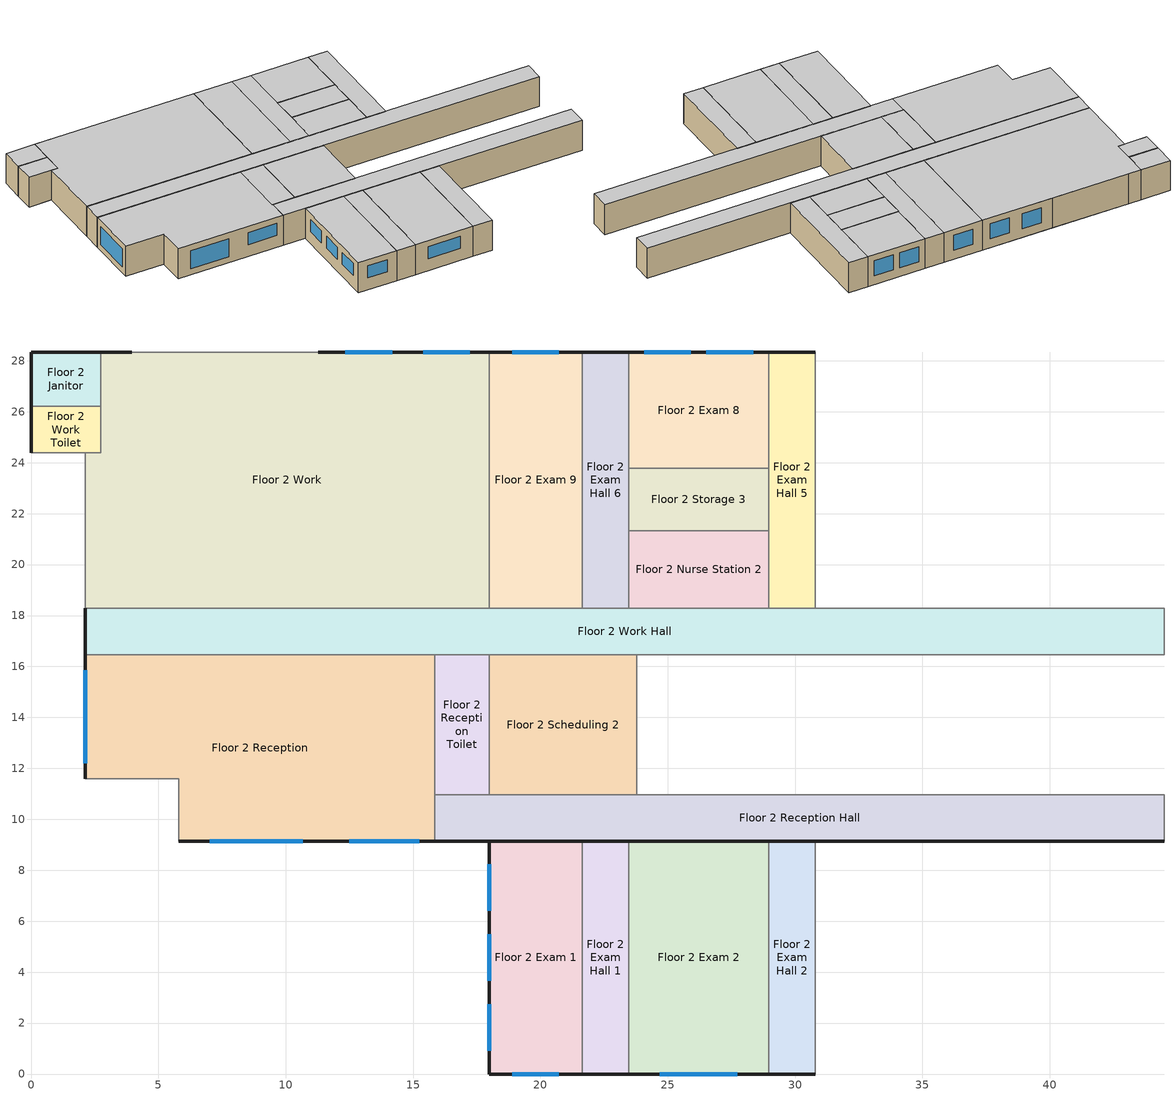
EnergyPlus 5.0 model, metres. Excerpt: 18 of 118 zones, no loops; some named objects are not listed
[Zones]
Floor 2 Exam 1
 floor adiabatic (INT-FLOOR-TOPSIDE): 17.98,9.14 21.64,9.14 21.64,0 17.98,0 z3.05
 wall outside (Steel Frame Non-res Ext Wall): 17.98,9.14 17.98,0 21.64,0 z3.05:6.1
 wall adiabatic (int-walls): 21.64,0 21.64,9.14 17.98,9.14 z3.05:6.1
 window (Window Non-res Fixed): 17.98,2.74 17.98,0.91 / 17.98,8.23 17.98,6.4 / 17.98,5.49 17.98,3.66 / 18.9,0 20.73,0 z4.27:5.49
 ceiling adiabatic (INT-FLOOR-UNDERSIDE): 21.64,0 21.64,9.14 17.98,9.14 17.98,0 z6.1
Floor 2 Reception Toilet
 floor adiabatic (INT-FLOOR-TOPSIDE): 17.98,16.46 17.98,10.97 15.85,10.97 15.85,16.46 z3.05
 wall adiabatic (int-walls): 17.98,10.97 17.98,16.46 15.85,16.46 15.85,10.97 17.98,10.97 z3.05:6.1
 ceiling adiabatic (INT-FLOOR-UNDERSIDE): 15.85,16.46 15.85,10.97 17.98,10.97 17.98,16.46 z6.1
Floor 2 Exam Hall 5
 floor adiabatic (INT-FLOOR-TOPSIDE): 28.96,18.29 28.96,28.35 30.78,28.35 30.78,18.29 z3.05
 wall outside (Steel Frame Non-res Ext Wall): 30.78,28.35 28.96,28.35 z3.05:6.1
 wall adiabatic (int-walls): 28.96,28.35 28.96,18.29 30.78,18.29 30.78,28.35 z3.05:6.1
 ceiling adiabatic (INT-FLOOR-UNDERSIDE): 28.96,18.29 30.78,18.29 30.78,28.35 28.96,28.35 z6.1
Floor 2 Work Hall
 floor adiabatic (INT-FLOOR-TOPSIDE): 2.13,16.46 2.13,18.29 44.5,18.29 44.5,16.46 z3.05
 wall outside (Steel Frame Non-res Ext Wall): 2.13,18.29 2.13,16.46 z3.05:6.1
 wall adiabatic (int-walls): 2.13,16.46 44.5,16.46 44.5,18.29 2.13,18.29 z3.05:6.1
 ceiling adiabatic (INT-FLOOR-UNDERSIDE): 44.5,16.46 44.5,18.29 2.13,18.29 2.13,16.46 z6.1
Floor 2 Storage 3
 floor adiabatic (INT-FLOOR-TOPSIDE): 28.96,21.34 23.47,21.34 23.47,23.77 28.96,23.77 z3.05
 wall adiabatic (int-walls): 23.47,21.34 28.96,21.34 28.96,23.77 23.47,23.77 23.47,21.34 z3.05:6.1
 ceiling adiabatic (INT-FLOOR-UNDERSIDE): 23.47,21.34 28.96,21.34 28.96,23.77 23.47,23.77 z6.1
Floor 2 Reception
 floor adiabatic (INT-FLOOR-TOPSIDE): 2.13,16.46 15.85,16.46 15.85,9.14 5.79,9.14 5.79,11.58 2.13,11.58 z3.05
 wall outside (Steel Frame Non-res Ext Wall): 5.79,9.14 15.85,9.14 / 2.13,16.46 2.13,11.58 z3.05:6.1
 wall adiabatic (int-walls): 15.85,9.14 15.85,16.46 2.13,16.46 z3.05:6.1
 wall to SW Stair (int-walls): 2.13,11.58 5.79,11.58 5.79,9.14 z3.05:6.1
 window (Window Non-res Fixed): 2.13,15.85 2.13,12.19 / 7.01,9.14 10.67,9.14 z3.66:5.49; 12.5,9.14 15.24,9.14 z4.27:5.49
 ceiling adiabatic (INT-FLOOR-UNDERSIDE): 2.13,16.46 2.13,11.58 5.79,11.58 5.79,9.14 15.85,9.14 15.85,16.46 z6.1
Floor 2 Reception Hall
 floor adiabatic (INT-FLOOR-TOPSIDE): 15.85,10.97 44.5,10.97 44.5,9.14 15.85,9.14 z3.05
 wall outside (Steel Frame Non-res Ext Wall): 15.85,9.14 44.5,9.14 z3.05:6.1
 wall adiabatic (int-walls): 44.5,9.14 44.5,10.97 15.85,10.97 15.85,9.14 z3.05:6.1
 ceiling adiabatic (INT-FLOOR-UNDERSIDE): 15.85,9.14 44.5,9.14 44.5,10.97 15.85,10.97 z6.1
Floor 2 Exam 9
 floor adiabatic (INT-FLOOR-TOPSIDE): 17.98,28.35 21.64,28.35 21.64,18.29 17.98,18.29 z3.05
 wall outside (Steel Frame Non-res Ext Wall): 21.64,28.35 17.98,28.35 z3.05:6.1
 wall adiabatic (int-walls): 17.98,28.35 17.98,18.29 21.64,18.29 21.64,28.35 z3.05:6.1
 window (Window Non-res Fixed): 20.73,28.35 18.9,28.35 z3.96:5.49
 ceiling adiabatic (INT-FLOOR-UNDERSIDE): 17.98,28.35 17.98,18.29 21.64,18.29 21.64,28.35 z6.1
Floor 2 Exam 2
 floor adiabatic (INT-FLOOR-TOPSIDE): 23.47,9.14 28.96,9.14 28.96,0 23.47,0 z3.05
 wall outside (Steel Frame Non-res Ext Wall): 23.47,0 28.96,0 z3.05:6.1
 wall adiabatic (int-walls): 28.96,0 28.96,9.14 23.47,9.14 23.47,0 z3.05:6.1
 window (Window Non-res Fixed): 24.69,0 27.74,0 z4.27:5.49
 ceiling adiabatic (INT-FLOOR-UNDERSIDE): 28.96,0 28.96,9.14 23.47,9.14 23.47,0 z6.1
Floor 2 Exam Hall 2
 floor adiabatic (INT-FLOOR-TOPSIDE): 28.96,0 28.96,9.14 30.78,9.14 30.78,0 z3.05
 wall outside (Steel Frame Non-res Ext Wall): 28.96,0 30.78,0 z3.05:6.1
 wall adiabatic (int-walls): 30.78,0 30.78,9.14 28.96,9.14 28.96,0 z3.05:6.1
 ceiling adiabatic (INT-FLOOR-UNDERSIDE): 30.78,9.14 28.96,9.14 28.96,0 30.78,0 z6.1
Floor 2 Nurse Station 2
 floor adiabatic (INT-FLOOR-TOPSIDE): 28.96,21.34 28.96,18.29 23.47,18.29 23.47,21.34 z3.05
 wall adiabatic (int-walls): 28.96,18.29 28.96,21.34 23.47,21.34 23.47,18.29 28.96,18.29 z3.05:6.1
 ceiling adiabatic (INT-FLOOR-UNDERSIDE): 28.96,21.34 23.47,21.34 23.47,18.29 28.96,18.29 z6.1
Floor 2 Exam Hall 1
 floor adiabatic (INT-FLOOR-TOPSIDE): 21.64,9.14 23.47,9.14 23.47,0 21.64,0 z3.05
 wall outside (Steel Frame Non-res Ext Wall): 21.64,0 23.47,0 z3.05:6.1
 wall adiabatic (int-walls): 23.47,0 23.47,9.14 21.64,9.14 21.64,0 z3.05:6.1
 ceiling adiabatic (INT-FLOOR-UNDERSIDE): 23.47,9.14 21.64,9.14 21.64,0 23.47,0 z6.1
Floor 2 Work Toilet
 floor adiabatic (INT-FLOOR-TOPSIDE): 0,24.38 0,26.21 2.74,26.21 2.74,24.38 z3.05
 wall outside (Steel Frame Non-res Ext Wall): 0,26.21 0,24.38 z3.05:6.1
 wall to NW Elevator (int-walls): 0,24.38 2.13,24.38 z3.05:6.1
 wall adiabatic (int-walls): 2.13,24.38 2.74,24.38 2.74,26.21 0,26.21 z3.05:6.1
 ceiling adiabatic (INT-FLOOR-UNDERSIDE): 0,24.38 2.74,24.38 2.74,26.21 0,26.21 z6.1
Floor 2 Janitor
 floor adiabatic (INT-FLOOR-TOPSIDE): 0,26.21 0,28.35 2.74,28.35 2.74,26.21 z3.05
 wall outside (Steel Frame Non-res Ext Wall): 2.74,28.35 0,28.35 0,26.21 z3.05:6.1
 wall adiabatic (int-walls): 0,26.21 2.74,26.21 2.74,28.35 z3.05:6.1
 ceiling adiabatic (INT-FLOOR-UNDERSIDE): 0,28.35 0,26.21 2.74,26.21 2.74,28.35 z6.1
Floor 2 Work
 floor adiabatic (INT-FLOOR-TOPSIDE): 17.98,28.35 17.98,18.29 2.13,18.29 2.13,24.38 2.74,24.38 2.74,28.35 z3.05
 wall outside (Steel Frame Non-res Ext Wall): 17.98,28.35 11.28,28.35 / 3.96,28.35 2.74,28.35 z3.05:6.1
 wall adiabatic (int-walls): 2.74,28.35 2.74,24.38 2.13,24.38 / 2.13,18.29 17.98,18.29 17.98,28.35 z3.05:6.1
 wall to NW Elevator (int-walls): 2.13,24.38 2.13,18.29 z3.05:6.1
 wall to NW Stair (int-walls): 11.28,28.35 3.96,28.35 z3.05:6.1
 window (Window Non-res Fixed): 17.22,28.35 15.39,28.35 / 14.17,28.35 12.34,28.35 z3.96:5.49
 ceiling adiabatic (INT-FLOOR-UNDERSIDE): 2.13,18.29 17.98,18.29 17.98,28.35 2.74,28.35 2.74,24.38 2.13,24.38 z6.1
Floor 2 Scheduling 2
 floor adiabatic (INT-FLOOR-TOPSIDE): 17.98,16.46 23.77,16.46 23.77,10.97 17.98,10.97 z3.05
 wall adiabatic (int-walls): 17.98,16.46 17.98,10.97 23.77,10.97 23.77,16.46 17.98,16.46 z3.05:6.1
 ceiling adiabatic (INT-FLOOR-UNDERSIDE): 17.98,10.97 23.77,10.97 23.77,16.46 17.98,16.46 z6.1
Floor 2 Exam Hall 6
 floor adiabatic (INT-FLOOR-TOPSIDE): 21.64,28.35 23.47,28.35 23.47,18.29 21.64,18.29 z3.05
 wall outside (Steel Frame Non-res Ext Wall): 23.47,28.35 21.64,28.35 z3.05:6.1
 wall adiabatic (int-walls): 21.64,28.35 21.64,18.29 23.47,18.29 23.47,28.35 z3.05:6.1
 ceiling adiabatic (INT-FLOOR-UNDERSIDE): 23.47,28.35 21.64,28.35 21.64,18.29 23.47,18.29 z6.1
Floor 2 Exam 8
 floor adiabatic (INT-FLOOR-TOPSIDE): 28.96,28.35 28.96,23.77 23.47,23.77 23.47,28.35 z3.05
 wall outside (Steel Frame Non-res Ext Wall): 28.96,28.35 23.47,28.35 z3.05:6.1
 wall adiabatic (int-walls): 23.47,28.35 23.47,23.77 28.96,23.77 28.96,28.35 z3.05:6.1
 window (Window Non-res Fixed): 25.91,28.35 24.08,28.35 / 28.35,28.35 26.52,28.35 z3.96:5.49
 ceiling adiabatic (INT-FLOOR-UNDERSIDE): 28.96,23.77 28.96,28.35 23.47,28.35 23.47,23.77 z6.1
[Building]
Ref Bldg OutPatient New2004_v1.3_5.0: North Axis=0; Terrain=City; Loads Convergence Tolerance Value=0.04; Temperature Convergence Tolerance Value=0.2; Solar Distribution=FullInteriorAndExterior; Maximum Number of Warmup Days=25
[Site:Location]
USA NV-LAS VEGAS: Latitude {deg}=36.07; Longitude {deg}=-115.17; Time Zone {hr}=-8; Elevation {m}=664
[SizingPeriod:DesignDay] Barometric Pressure {Pa}=93598; Rain {0-no,1-yes}=0; Snow on ground {0-no,1-yes}=0; Day of Month=21; Daylight Savings Time Indicator=0; Humidity Indicating Type=WetBulb
Name | Maximum Dry-Bulb Temperature {C} | Daily Temp Range {C} | Humidity Indicating Conditions at Maximum Dry-Bulb | Wind Speed {m/s} design conditions vs. traditional 6.71 m/s (15 mph) | Wind Direction {Degrees; N=0, S=180} | Clearness {0.0 to 1.1} | Month | Day Type | Wind Speed {m/s} design conditions vs. traditional 3.35 m/s (7mph)
LAS_VEGAS Ann Htg 99.6% Condns DB | -1.7 | 0 | -1.7 | 3.1 | 240 | 0 | 1 | WinterDesignDay
LAS_VEGAS Ann Clg .4% Condns WB=>MDB | 34.7 | 13.6 | 21.9 |  | 230 | 1 | 7 | SummerDesignDay | 5.3
[Site:WaterMainsTemperature]
Calculation Method=CORRELATION; Annual Average Outdoor Air Temperature {C}=19.48; Maximum Difference In Monthly Average Outdoor Air Temperatures {deltaC}=25.6
[Site:GroundTemperature:BuildingSurface]
18.89, 18.889, 18.895, 20.344, 20.899, 20.929, 20.753, 20.826, 21.013, 20.868, 19.246, 18.923
[Construction]
Steel Frame Non-res Ext Wall: Wood Siding, Steel Frame NonRes Wall Insulation, 1/2IN Gypsum
int-walls: 1/2IN Gypsum, 1/2IN Gypsum
INT-FLOOR-TOPSIDE: MAT-CC05 4 HW CONCRETE, CP02 CARPET PAD
INT-FLOOR-UNDERSIDE: CP02 CARPET PAD, MAT-CC05 4 HW CONCRETE
Window Non-res Fixed: NonRes Fixed Assembly Window
InteriorFurnishings: Std Wood 6inch
[Material] Thermal Absorptance=0.9
Name | Roughness | Thickness {m} | Conductivity {W/m-K} | Density {kg/m3} | Specific Heat {J/kg-K} | Solar Absorptance | Visible Absorptance | Visible Absorptance! Common Materials
Steel Frame NonRes Wall Insulation | MediumRough | 0.0539159 | 0.049 | 265 | 836.8 | 0.7 | 0.7
Std Wood 6inch | MediumSmooth | 0.15 | 0.12 | 540 | 1210 | 0.7 |  | 0.7
Wood Siding | MediumSmooth | 0.01 | 0.11 | 544.62 | 1210 | 0.78 | 0.78
1/2IN Gypsum | Smooth | 0.0127 | 0.16 | 784.9 | 830 | 0.92 | 0.92
MAT-CC05 4 HW CONCRETE | Rough | 0.1016 | 1.311 | 2240 | 836.8 | 0.7 | 0.7
[WindowMaterial:SimpleGlazingSystem]
NonRes Fixed Assembly Window: U-Factor=3.23646; Solar Heat Gain Coefficient=0.25
[Material:NoMass]
CP02 CARPET PAD: Roughness=VeryRough; Thermal Resistance {(m2-K)/W}=0.2165; Thermal Absorptance=0.9; Solar Absorptance=0.7; Visible Absorptance=0.8
[Zone] Type=1; Multiplier=1; Part of Total Floor Area=Yes
Floor 2 Exam 1; Floor 2 Exam 2; Floor 2 Exam 8; Floor 2 Exam 9; Floor 2 Exam Hall 1; Floor 2 Exam Hall 2; Floor 2 Exam Hall 5; Floor 2 Exam Hall 6; Floor 2 Janitor; Floor 2 Nurse Station 2; Floor 2 Reception; Floor 2 Reception Hall; Floor 2 Reception Toilet; Floor 2 Scheduling 2; Floor 2 Storage 3; Floor 2 Work; Floor 2 Work Hall; Floor 2 Work Toilet
[People] Schedule=BLDG_OCC_SCH; Number of People Calculation Method=Area/person; Fraction Radiant=0.3; User Specified Sensible Fraction=AUTOCALCULATE; Activity Level Schedule=ACTIVITY_SCH; Enable ASHRAE 55 Comfort Warnings=No; MRT Calculation=ZoneAveraged; Work Efficiency Schedule=WORK_EFF_SCH; Clothing Schedule=CLOTHING_SCH; Air Velocity Schedule=AIR_VELO_SCH; Thermal Comfort Report=FANGER
Name | Zone | Zone Area per Person
Floor 2 Exam 1 People | Floor 2 Exam 1 | 5
Floor 2 Exam 2 People | Floor 2 Exam 2 | 5
Floor 2 Exam 8 People | Floor 2 Exam 8 | 5
Floor 2 Exam 9 People | Floor 2 Exam 9 | 5
Floor 2 Nurse Station 2 People | Floor 2 Nurse Station 2 | 5
Floor 2 Reception People | Floor 2 Reception | 3.33
Floor 2 Scheduling 2 People | Floor 2 Scheduling 2 | 20
Floor 2 Work People | Floor 2 Work | 20
[Lights] Schedule=BLDG_LIGHT_SCH; Design Level Calculation Method=Watts/Area; Return Air Fraction=0; Fraction Radiant=0.7; Fraction Visible=0.2; Fraction Replaceable=1; Return Air Fraction is Calculated from Plenum Temperature=No
Name | Zone | Watts per Zone Area {W/m2}
Floor 2 Exam 1_Lights | Floor 2 Exam 1 | 16.15
Floor 2 Exam 2_Lights | Floor 2 Exam 2 | 16.15
Floor 2 Exam 8_Lights | Floor 2 Exam 8 | 16.15
Floor 2 Exam 9_Lights | Floor 2 Exam 9 | 16.15
Floor 2 Exam Hall 1_Lights | Floor 2 Exam Hall 1 | 10.76
Floor 2 Exam Hall 2_Lights | Floor 2 Exam Hall 2 | 10.76
Floor 2 Exam Hall 5_Lights | Floor 2 Exam Hall 5 | 10.76
Floor 2 Exam Hall 6_Lights | Floor 2 Exam Hall 6 | 10.76
Floor 2 Janitor_Lights | Floor 2 Janitor | 9.69
Floor 2 Nurse Station 2_Lights | Floor 2 Nurse Station 2 | 10.76
Floor 2 Reception Hall_Lights | Floor 2 Reception Hall | 10.76
Floor 2 Reception Toilet_Lights | Floor 2 Reception Toilet | 9.69
Floor 2 Reception_Lights | Floor 2 Reception | 13.99
Floor 2 Scheduling 2_Lights | Floor 2 Scheduling 2 | 11.84
Floor 2 Storage 3_Lights | Floor 2 Storage 3 | 9.69
Floor 2 Work Hall_Lights | Floor 2 Work Hall | 10.76
Floor 2 Work Toilet_Lights | Floor 2 Work Toilet | 9.69
Floor 2 Work_Lights | Floor 2 Work | 11.84
[ElectricEquipment] Fraction Latent=0
Name | Zone | Schedule | Design Level Calculation Method | Watts per Zone Floor Area {W/m2} | Fraction Radiant | Fraction Lost | Design Level {W}
Floor 2 Exam 1_PlugMisc_Equip | Floor 2 Exam 1 | BLDG_EQUIP_SCH | Watts/Area | 11.84 | 0.5 | 0
Floor 2 Exam 2_PlugMisc_Equip | Floor 2 Exam 2 | BLDG_EQUIP_SCH | Watts/Area | 11.84 | 0.5 | 0
Floor 2 Exam 8_PlugMisc_Equip | Floor 2 Exam 8 | BLDG_EQUIP_SCH | Watts/Area | 11.84 | 0.5 | 0
Floor 2 Exam 9_PlugMisc_Equip | Floor 2 Exam 9 | BLDG_EQUIP_SCH | Watts/Area | 11.84 | 0.5 | 0
Floor 2 Exam Hall 1_PlugMisc_Equip | Floor 2 Exam Hall 1 | BLDG_EQUIP_SCH | Watts/Area | 4.31 | 0.5 | 0
Floor 2 Exam Hall 2_PlugMisc_Equip | Floor 2 Exam Hall 2 | BLDG_EQUIP_SCH | Watts/Area | 4.31 | 0.5 | 0
Floor 2 Exam Hall 5_PlugMisc_Equip | Floor 2 Exam Hall 5 | BLDG_EQUIP_SCH | Watts/Area | 4.31 | 0.5 | 0
Floor 2 Exam Hall 6_PlugMisc_Equip | Floor 2 Exam Hall 6 | BLDG_EQUIP_SCH | Watts/Area | 4.31 | 0.5 | 0
Floor 2 Nurse Station 2_PlugMisc_Equip | Floor 2 Nurse Station 2 | BLDG_EQUIP_SCH | Watts/Area | 21.53 | 0.5 | 0
Floor 2 Reception Hall_PlugMisc_Equip | Floor 2 Reception Hall | BLDG_EQUIP_SCH | Watts/Area | 4.31 | 0.5 | 0
Floor 2 Reception Toilet_PlugMisc_Equip | Floor 2 Reception Toilet | BLDG_EQUIP_SCH | Watts/Area | 4.31 | 0.3 | 0.7
Floor 2 Reception Toilet_ZoneExhaustFans | Floor 2 Reception Toilet | AHU-2_Fan_Sch | EquipmentLevel |  | 0 | 1 | 36.6531
Floor 2 Reception_PlugMisc_Equip | Floor 2 Reception | BLDG_EQUIP_SCH | Watts/Area | 11.84 | 0.5 | 0
Floor 2 Scheduling 2_PlugMisc_Equip | Floor 2 Scheduling 2 | BLDG_EQUIP_SCH | Watts/Area | 11.84 | 0.5 | 0
Floor 2 Work Hall_PlugMisc_Equip | Floor 2 Work Hall | BLDG_EQUIP_SCH | Watts/Area | 4.31 | 0.5 | 0
Floor 2 Work Toilet_PlugMisc_Equip | Floor 2 Work Toilet | BLDG_EQUIP_SCH | Watts/Area | 4.31 | 0.3 | 0.7
Floor 2 Work Toilet_ZoneExhaustFans | Floor 2 Work Toilet | AHU-2_Fan_Sch | EquipmentLevel |  | 0 | 1 | 15.7101
Floor 2 Work_PlugMisc_Equip | Floor 2 Work | BLDG_EQUIP_SCH | Watts/Area | 11.84 | 0.5 | 0
[Exterior:Lights]
Exterior Facade Lighting: Schedule=ALWAYS_ON; Design Level=14095; Control Option=AstronomicalClock
[ZoneInfiltration:DesignFlowRate] Schedule=INFIL_SCH; Design Volume Flow Rate Calculation Method=Flow/ExteriorWallArea; Flow per Exterior Surface Area {m3/s/m2}=0.000302; Constant Term Coefficient=1; Temperature Term Coefficient=0; Velocity Term Coefficient=0; Velocity Squared Term Coefficient=0
Name | Zone
Floor 2 Exam 1_Infiltration | Floor 2 Exam 1
Floor 2 Exam 2_Infiltration | Floor 2 Exam 2
Floor 2 Exam 8_Infiltration | Floor 2 Exam 8
Floor 2 Exam 9_Infiltration | Floor 2 Exam 9
Floor 2 Janitor_Infiltration | Floor 2 Janitor
Floor 2 Reception_Infiltration | Floor 2 Reception
Floor 2 Work Toilet_Infiltration | Floor 2 Work Toilet
Floor 2 Work_Infiltration | Floor 2 Work
[InternalMass] Construction=InteriorFurnishings
Name | Zone | Surface Area
Floor 2 Exam 1 Internal Mass | Floor 2 Exam 1 | 66.8902
Floor 2 Exam 2 Internal Mass | Floor 2 Exam 2 | 100.3353
Floor 2 Exam 8 Internal Mass | Floor 2 Exam 8 | 50.1676
Floor 2 Exam 9 Internal Mass | Floor 2 Exam 9 | 73.5792
Floor 2 Exam Hall 1 Internal Mass | Floor 2 Exam Hall 1 | 33.4451
Floor 2 Exam Hall 2 Internal Mass | Floor 2 Exam Hall 2 | 33.4451
Floor 2 Exam Hall 5 Internal Mass | Floor 2 Exam Hall 5 | 36.7896
Floor 2 Exam Hall 6 Internal Mass | Floor 2 Exam Hall 6 | 36.7896
Floor 2 Janitor Internal Mass | Floor 2 Janitor | 11.7058
Floor 2 Nurse Station 2 Internal Mass | Floor 2 Nurse Station 2 | 33.4451
Floor 2 Reception Hall Internal Mass | Floor 2 Reception Hall | 104.7946
Floor 2 Reception Internal Mass | Floor 2 Reception | 182.8332
Floor 2 Reception Toilet Internal Mass | Floor 2 Reception Toilet | 23.4116
Floor 2 Scheduling 2 Internal Mass | Floor 2 Scheduling 2 | 63.5457
Floor 2 Storage 3 Internal Mass | Floor 2 Storage 3 | 26.7561
Floor 2 Work Hall Internal Mass | Floor 2 Work Hall | 154.9623
Floor 2 Work Internal Mass | Floor 2 Work | 314.0123
Floor 2 Work Toilet Internal Mass | Floor 2 Work Toilet | 10.0335
[ZoneMixing] Schedule=AHU-2_Fan_Sch; Delta Temperature=0
Name | Zone | Design Flow Rate Calculation Method | Flow Rate per Zone Area {m3/s/m2} | Source Zone | Design Flow Rate
Floor 2 Janitor Transfer Air | Floor 2 Janitor | Flow/Area | 0.00075 | Floor 2 Lounge
Floor 2 Reception Toilet Transfer Air | Floor 2 Reception Toilet | Flow/Zone |  | Floor 2 Reception | 0.09911
Floor 2 Storage 3 Transfer Air | Floor 2 Storage 3 | Flow/Area | 0.00075 | Floor 2 Office
Floor 2 Utility Transfer Air | Floor 2 Utility | Flow/Area | 0.00075 | Floor 2 Work Hall
Floor 2 Work Toilet Transfer Air | Floor 2 Work Toilet | Flow/Zone |  | Floor 2 Work | 0.04248
[Schedule:Compact]
ALWAYS_ON: Through: 12/31, For: AllDays, Until: 24:00, 1
BLDG_EQUIP_SCH: Fraction, Through: 12/31, For: Weekdays SummerDesignDay, Until: 04:00, 0.3, Until: 06:00, 0.5, Until: 18:00, 1, Until: 20:00, 0.5, Until: 24:00, 0.3, For: Saturday, Until: 07:00, 0.3, Until: 09:00, 0.5, Until: 15:00, 0.8, Until: 20:00, 0.5, Until: 24:00, 0.3, For: AllOtherDays, Until: 08:00, 0.3, Until: 17:00, 0.5, Until: 24:00, 0.3
BLDG_LIGHT_SCH: Fraction, Through: 12/31, For: Weekdays SummerDesignDay, Until: 04:00, 0.1, Until: 06:00, 0.3, Until: 07:00, 0.6, Until: 18:00, 0.9, Until: 20:00, 0.6, Until: 22:00, 0.3, Until: 24:00, 0.1, For: Saturday, Until: 07:00, 0.1, Until: 09:00, 0.3, Until: 15:00, 0.4, Until: 20:00, 0.3, Until: 24:00, 0.1, For: AllOtherDays, Until: 08:00, 0.05, Until: 17:00, 0.1, Until: 24:00, 0.05
BLDG_OCC_SCH: Fraction, Through: 12/31, For: Weekdays SummerDesignDay, Until: 04:00, 0.05, Until: 06:00, 0.2, Until: 07:00, 0.5, Until: 18:00, 0.9, Until: 20:00, 0.5, Until: 22:00, 0.2, Until: 24:00, 0.05, For: Saturday, Until: 07:00, 0.05, Until: 09:00, 0.2, Until: 15:00, 0.3, Until: 20:00, 0.2, Until: 24:00, 0.05, For: AllOtherDays, Until: 08:00, 0, Until: 17:00, 0.05, Until: 24:00, 0
CLOTHING_SCH: Any Number, Through: 04/30, For: AllDays, Until: 24:00, 1, Through: 09/30, For: AllDays, Until: 24:00, 0.5, Through: 12/31, For: AllDays, Until: 24:00, 1
WORK_EFF_SCH: Fraction, Through: 12/31, For: AllDays, Until: 24:00, 0
AIR_VELO_SCH: Any Number, Through: 12/31, For: AllDays, Until: 24:00, 0.2
ACTIVITY_SCH: Any Number, Through: 12/31, For: AllDays, Until: 24:00, 120
INFIL_SCH: Fraction, Through: 12/31, For: SummerDesignDay WinterDesignDay, Until: 24:00, 1, For: AllOtherDays, Until: 24:00, 0.5
AHU-2_Fan_Sch: Fraction, Through: 12/31, For: Weekdays Saturday, Until: 06:00, 0, Until: 18:00, 1, Until: 24:00, 0, For: SummerDesignDay WinterDesignDay, Until: 24:00, 1, For: AllOtherDays, Until: 24:00, 0
